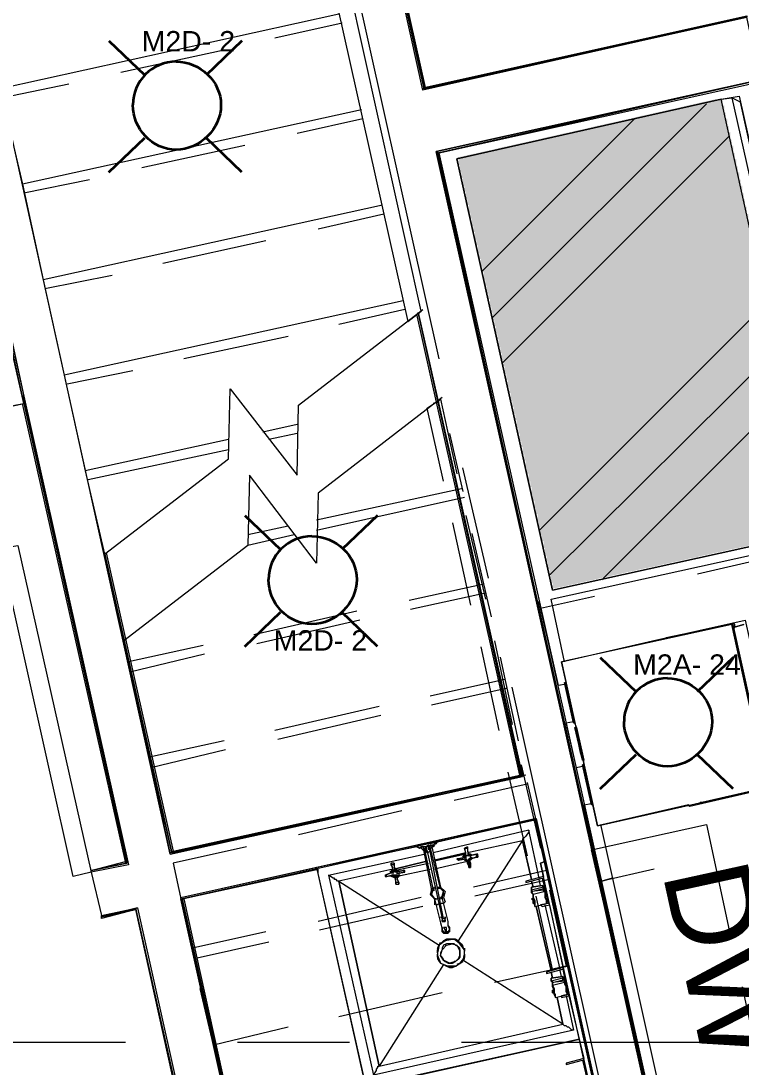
# Model space of a CAD drawing. Header units: millimetres. Extents: x 0.7 to 36.3, y 0.7 to 47.9.
# Drawn here: x 25.939 to 26.743, y 12.412 to 13.58 of the extents above; entities that cross this region are included whole.
import ezdxf

# ---------------------------------------------------------------- set-up
doc = ezdxf.new("R2010")
doc.units = ezdxf.units.MM
doc.header["$LTSCALE"] = 0.007
doc.layers.add('PDF_Geometry', color=7, linetype='Continuous', true_color=0x777777)
doc.layers.add('PDF_Solid Fills', color=7, linetype='Continuous', true_color=0xffffff)
doc.layers.add('PDF_Text', color=7, linetype='Continuous')
doc.styles.add('PDF Arial', font='arial.ttf')

msp = doc.modelspace()

# ---------------------------------------------------------------- hatches: boundary and pattern name
at = {"layer": 'PDF_Solid Fills', "transparency": 33554559}
msp.add_hatch(color=256, dxfattribs=at).paths.add_polyline_path([(26.8206, 13.0095), (26.8272, 13.0095), (26.8272, 13.0178), (26.8256, 13.0178), (26.8256, 13.0261), (26.8239, 13.0261), (26.8239, 13.0328), (26.8222, 13.0328), (26.8222, 13.0411), (26.8206, 13.0411), (26.8206, 13.0478), (26.8189, 13.0478), (26.8189, 13.0561), (26.8172, 13.0561), (26.8172, 13.0628), (26.8156, 13.0628), (26.8156, 13.0711), (26.8139, 13.0711), (26.8139, 13.0778), (26.8122, 13.0778), (26.8122, 13.0861), (26.8106, 13.0861), (26.8106, 13.0928), (26.8089, 13.0928), (26.8089, 13.1011), (26.8072, 13.1011), (26.8072, 13.1078), (26.8056, 13.1078), (26.8056, 13.1161), (26.8039, 13.1161), (26.8039, 13.1228), (26.8022, 13.1228), (26.8022, 13.1311), (26.8006, 13.1311), (26.8006, 13.1395), (26.7989, 13.1395), (26.7989, 13.1461), (26.7972, 13.1461), (26.7972, 13.1545), (26.7956, 13.1545), (26.7956, 13.1611), (26.7939, 13.1611), (26.7939, 13.1695), (26.7922, 13.1695), (26.7922, 13.1761), (26.7906, 13.1761), (26.7906, 13.1845), (26.7889, 13.1845), (26.7889, 13.1911), (26.7872, 13.1911), (26.7872, 13.1995), (26.7856, 13.1995), (26.7856, 13.2061), (26.7839, 13.2061), (26.7839, 13.2145), (26.7822, 13.2145), (26.7822, 13.2211), (26.7806, 13.2211), (26.7806, 13.2295), (26.7789, 13.2295), (26.7789, 13.2361), (26.7772, 13.2361), (26.7772, 13.2445), (26.7756, 13.2445), (26.7756, 13.2511), (26.7739, 13.2511), (26.7739, 13.2595), (26.7722, 13.2595), (26.7722, 13.2678), (26.7706, 13.2678), (26.7706, 13.2745), (26.7689, 13.2745), (26.7689, 13.2828), (26.7672, 13.2828), (26.7672, 13.2895), (26.7656, 13.2895), (26.7656, 13.2978), (26.7639, 13.2978), (26.7639, 13.3045), (26.7622, 13.3045), (26.7622, 13.3128), (26.7606, 13.3128), (26.7606, 13.3195), (26.7589, 13.3195), (26.7589, 13.3278), (26.7572, 13.3278), (26.7572, 13.3345), (26.7556, 13.3345), (26.7556, 13.3428), (26.7539, 13.3428), (26.7539, 13.3495), (26.7522, 13.3495), (26.7522, 13.3578), (26.7506, 13.3578), (26.7506, 13.3645), (26.7489, 13.3645), (26.7489, 13.3728), (26.7472, 13.3728), (26.7472, 13.3811), (26.7456, 13.3811), (26.7456, 13.3878), (26.7439, 13.3878), (26.7439, 13.3961), (26.7422, 13.3961), (26.7422, 13.4028), (26.7406, 13.4028), (26.7406, 13.4111), (26.7389, 13.4111), (26.7389, 13.4178), (26.7372, 13.4178), (26.7372, 13.4261), (26.7356, 13.4261), (26.7356, 13.4328), (26.7339, 13.4328), (26.7339, 13.4411), (26.7322, 13.4411), (26.7322, 13.4478), (26.7306, 13.4478), (26.7306, 13.4561), (26.7289, 13.4561), (26.7289, 13.4628), (26.7272, 13.4628), (26.7272, 13.4711), (26.7256, 13.4711), (26.7256, 13.4778), (26.7239, 13.4778), (26.7239, 13.4861), (26.7222, 13.4861), (26.7222, 13.4928), (26.7139, 13.4928), (26.7072, 13.4911), (26.6989, 13.4895), (26.6922, 13.4878), (26.6839, 13.4861), (26.6706, 13.4828), (26.6622, 13.4811), (26.6556, 13.4795), (26.6472, 13.4778), (26.6406, 13.4761), (26.6322, 13.4745), (26.6189, 13.4711), (26.6106, 13.4695), (26.6039, 13.4678), (26.5956, 13.4661), (26.5889, 13.4645), (26.5806, 13.4628), (26.5673, 13.4595), (26.5589, 13.4578), (26.5523, 13.4561), (26.5439, 13.4545), (26.5373, 13.4528), (26.5289, 13.4511), (26.5156, 13.4478), (26.5073, 13.4461), (26.5006, 13.4445), (26.4923, 13.4428), (26.4856, 13.4411), (26.4773, 13.4395), (26.4639, 13.4361), (26.4556, 13.4345), (26.4489, 13.4328), (26.4406, 13.4311), (26.4339, 13.4295), (26.4256, 13.4278), (26.4273, 13.4261), (26.4273, 13.4195), (26.4289, 13.4195), (26.4289, 13.4111), (26.4306, 13.4111), (26.4306, 13.4045), (26.4323, 13.4045), (26.4323, 13.3961), (26.4339, 13.3961), (26.4339, 13.3895), (26.4356, 13.3895), (26.4356, 13.3811), (26.4373, 13.3811), (26.4373, 13.3745), (26.4389, 13.3745), (26.4389, 13.3661), (26.4406, 13.3661), (26.4406, 13.3595), (26.4423, 13.3595), (26.4423, 13.3511), (26.4439, 13.3511), (26.4439, 13.3445), (26.4456, 13.3445), (26.4456, 13.3361), (26.4473, 13.3361), (26.4473, 13.3295), (26.4489, 13.3295), (26.4489, 13.3211), (26.4506, 13.3211), (26.4506, 13.3145), (26.4523, 13.3145), (26.4523, 13.3061), (26.4539, 13.3061), (26.4539, 13.2995), (26.4556, 13.2995), (26.4556, 13.2911), (26.4573, 13.2911), (26.4573, 13.2845), (26.4589, 13.2845), (26.4589, 13.2761), (26.4606, 13.2761), (26.4606, 13.2695), (26.4623, 13.2695), (26.4623, 13.2611), (26.4639, 13.2611), (26.4639, 13.2545), (26.4656, 13.2545), (26.4656, 13.2461), (26.4673, 13.2461), (26.4673, 13.2395), (26.4689, 13.2395), (26.4689, 13.2311), (26.4706, 13.2311), (26.4706, 13.2245), (26.4723, 13.2245), (26.4723, 13.2161), (26.4739, 13.2161), (26.4739, 13.2095), (26.4756, 13.2095), (26.4756, 13.2011), (26.4773, 13.2011), (26.4773, 13.1945), (26.4789, 13.1945), (26.4789, 13.1861), (26.4806, 13.1861), (26.4806, 13.1795), (26.4823, 13.1795), (26.4823, 13.1711), (26.4839, 13.1711), (26.4839, 13.1645), (26.4856, 13.1645), (26.4856, 13.1561), (26.4873, 13.1561), (26.4873, 13.1495), (26.4889, 13.1495), (26.4889, 13.1411), (26.4906, 13.1411), (26.4906, 13.1345), (26.4923, 13.1345), (26.4923, 13.1261), (26.4939, 13.1261), (26.4939, 13.1195), (26.4956, 13.1195), (26.4956, 13.1111), (26.4973, 13.1111), (26.4973, 13.1045), (26.4989, 13.1045), (26.4989, 13.0961), (26.5006, 13.0961), (26.5006, 13.0895), (26.5023, 13.0895), (26.5023, 13.0811), (26.5039, 13.0811), (26.5039, 13.0745), (26.5056, 13.0745), (26.5056, 13.0661), (26.5073, 13.0661), (26.5073, 13.0595), (26.5089, 13.0595), (26.5089, 13.0511), (26.5106, 13.0511), (26.5106, 13.0445), (26.5123, 13.0445), (26.5123, 13.0361), (26.5139, 13.0361), (26.5139, 13.0295), (26.5156, 13.0295), (26.5156, 13.0211), (26.5173, 13.0211), (26.5173, 13.0145), (26.5189, 13.0145), (26.5189, 13.0061), (26.5206, 13.0061), (26.5206, 12.9995), (26.5223, 12.9995), (26.5223, 12.9911), (26.5239, 12.9911), (26.5239, 12.9828), (26.5256, 12.9828), (26.5256, 12.9761), (26.5273, 12.9761), (26.5273, 12.9678), (26.5289, 12.9678), (26.5289, 12.9611), (26.5306, 12.9611), (26.5306, 12.9528), (26.5323, 12.9528), (26.5323, 12.9461), (26.5489, 12.9495), (26.5556, 12.9511), (26.5639, 12.9528), (26.5706, 12.9545), (26.5789, 12.9561), (26.5856, 12.9578), (26.5939, 12.9595), (26.6006, 12.9611), (26.6089, 12.9628), (26.6156, 12.9645), (26.6239, 12.9661), (26.6306, 12.9678), (26.6472, 12.9711), (26.6539, 12.9728), (26.6622, 12.9745), (26.6689, 12.9761), (26.6772, 12.9778), (26.6839, 12.9795), (26.6922, 12.9811), (26.6989, 12.9828), (26.7072, 12.9845), (26.7139, 12.9861), (26.7222, 12.9878), (26.7289, 12.9895), (26.7456, 12.9928), (26.7522, 12.9945), (26.7606, 12.9961), (26.7672, 12.9978), (26.7756, 12.9995), (26.7822, 13.0011), (26.7906, 13.0028), (26.7972, 13.0045), (26.8056, 13.0061), (26.8122, 13.0078)])

# ---------------------------------------------------------------- linework, layer by layer
at = {"layer": 'PDF_Geometry', "lineweight": 18}
for points in [[(25.174, 13.4061), (25.1823, 13.3745), (25.469, 13.4378), (25.8606, 13.5244), (26.0589, 12.6378), (26.0173, 12.6295), (26.0289, 12.5812), (26.0689, 12.5895), (26.1789, 12.0962), (26.2273, 12.1062), (26.1173, 12.6012), (26.5139, 12.6895), (26.7322, 11.7045), (26.7856, 11.7162), (26.5606, 12.7245), (26.4023, 13.4345), (26.7639, 13.5145), (26.7489, 13.5844), (26.3873, 13.5028), (26.2039, 14.3344)], [(26.3823, 13.2545), (26.4989, 12.7361), (26.1056, 12.6495), (25.8989, 13.5844), (25.8506, 13.5728), (25.4823, 13.4911), (25.3373, 14.1411), (25.704, 14.2228), (25.684, 14.3128), (25.264, 14.2194), (25.284, 14.1294), (25.289, 14.1311), (25.434, 13.4811), (25.1706, 13.4228), (25.1723, 13.4178)]]:
    msp.add_lwpolyline(points, dxfattribs=at)
at = {"layer": 'PDF_Geometry', "lineweight": 9}
for points in [[(26.3889, 13.5045), (26.7489, 13.5844), (26.3873, 13.5045), (26.3873, 13.5028), (26.2039, 14.3344), (26.3889, 13.5045), (26.2039, 14.3328)], [(26.3906, 13.5061), (26.2056, 14.3328)], [(26.1989, 14.0144), (26.2139, 14.0178), (26.1989, 14.0144), (26.1723, 14.1361), (26.1989, 14.0144), (26.3706, 13.2445), (26.3856, 13.2561), (26.3056, 13.6178)], [(26.4056, 13.2028), (26.2973, 13.6894)], [(25.8923, 13.6111), (25.9156, 13.5045), (25.9406, 13.3978), (25.9639, 13.2911), (25.9873, 13.1845), (26.0106, 13.0778), (26.0323, 12.9845), (26.1706, 13.0911), (26.1723, 13.1695), (26.2473, 13.0728), (26.2489, 13.1511), (26.3873, 13.2578)], [(26.2939, 13.5878), (25.9156, 13.5045)], [(26.3889, 13.5061), (26.7489, 13.5861), (26.7489, 13.5844), (26.3873, 13.5028)], [(26.2973, 13.5778), (26.2223, 13.5611)], [(26.1656, 13.5478), (26.0506, 13.5228)], [(25.9923, 13.5095), (25.9189, 13.4945)], [(26.5139, 12.9378), (26.4023, 13.4345), (26.4039, 13.4328), (26.7639, 13.5145), (26.4023, 13.4345)], [(26.5473, 12.8395), (26.5389, 12.8378), (26.4056, 13.4328), (26.7656, 13.5128), (26.7639, 13.5128), (26.7639, 13.5145), (26.4039, 13.4345)], [(26.8422, 13.0378), (26.8472, 13.0145), (26.8272, 13.0095), (26.5323, 12.9445), (26.4256, 13.4261), (26.7206, 13.4928), (26.7406, 13.4961), (26.8422, 13.0428)], [(26.8406, 13.0128), (26.8272, 13.0095), (26.7206, 13.4928), (26.7322, 13.4945), (26.8406, 13.0128), (26.8456, 13.0211), (26.7422, 13.4895), (26.7322, 13.4945)], [(26.3189, 13.4811), (25.9406, 13.3978)], [(26.3206, 13.4711), (26.2473, 13.4545)], [(26.1889, 13.4411), (26.0739, 13.4161)], [(26.4039, 13.4345), (26.5156, 12.9311), (26.4039, 13.4345)], [(26.0156, 13.4028), (25.9423, 13.3878)], [(26.3423, 13.3745), (25.9639, 13.2911)], [(25.8773, 13.2528), (25.8789, 13.2545), (25.8773, 13.2528), (25.8756, 13.2511), (25.8773, 13.2245), (25.8823, 13.1978), (25.8889, 13.1711), (25.9006, 13.1461), (25.9006, 13.1445), (25.9023, 13.1445), (25.9189, 13.1478), (25.9323, 13.1511), (25.9423, 13.1528), (25.9406, 13.1611), (25.9423, 13.1611), (25.9406, 13.1611), (25.9423, 13.1611), (25.9406, 13.1611), (25.9206, 13.2528), (25.8956, 13.3611)], [(25.8973, 13.3611), (25.9223, 13.2528), (25.9423, 13.1611), (26.0589, 12.6378), (26.0173, 12.6295), (26.0173, 12.6312), (26.0556, 12.6412), (26.0556, 12.6395), (26.0573, 12.6395), (26.0173, 12.6312)], [(26.3439, 13.3645), (26.2706, 13.3478)], [(26.2123, 13.3345), (26.0973, 13.3095)], [(26.0406, 13.2961), (25.9656, 13.2811)], [(26.3656, 13.2678), (25.9873, 13.1845)], [(25.9006, 13.1445), (25.9023, 13.1445), (25.9423, 13.1528), (25.9173, 13.2628), (25.9206, 13.2528)], [(26.0323, 12.9845), (26.1056, 12.6495), (26.4989, 12.7361), (26.3823, 13.2545), (26.4973, 12.7378), (26.4956, 12.7378), (26.3806, 13.2528)], [(26.0339, 12.9861), (26.1089, 12.6528), (26.1073, 12.6512), (26.0323, 12.9861), (26.1073, 12.6512), (26.1089, 12.6528), (26.4956, 12.7378), (26.4973, 12.7378), (26.3823, 13.2545)], [(26.3673, 13.2578), (26.2939, 13.2411)], [(26.2373, 13.2278), (26.1206, 13.2028)], [(26.0639, 13.1895), (25.9906, 13.1745)], [(25.9406, 13.1611), (26.0573, 12.6395), (26.0556, 12.6395), (26.0556, 12.6412), (25.9406, 13.1528)], [(26.4089, 13.1595), (26.2706, 13.0528), (26.2689, 12.9745), (26.1939, 13.0728), (26.1923, 12.9945), (26.0539, 12.8878), (26.0673, 12.8245)], [(25.9423, 13.1528), (26.0573, 12.6395)], [(26.4106, 13.0661), (26.3923, 13.1478), (26.4073, 13.1578), (26.4256, 13.0745)], [(26.4056, 13.1545), (26.3989, 13.1528)], [(26.2473, 13.1295), (26.2089, 13.1211)], [(26.1706, 13.1128), (26.0106, 13.0778)], [(26.2473, 13.1195), (26.2156, 13.1128)], [(26.4173, 13.1195), (26.4323, 13.0545)], [(26.1706, 13.1011), (26.0139, 13.0678)], [(26.4606, 12.9578), (26.4323, 13.0811)], [(26.4306, 13.0578), (26.2689, 13.0228)], [(26.4339, 13.0478), (26.2689, 13.0111)], [(26.4206, 13.0195), (26.4406, 12.9278)], [(26.4356, 13.0278), (26.4573, 12.9345)], [(26.2373, 13.0161), (26.1923, 13.0061)], [(26.4423, 13.0078), (26.4639, 12.9145)], [(26.2439, 13.0061), (26.1923, 12.9945)], [(26.5456, 12.8645), (26.5306, 12.9345), (26.7589, 12.9845), (26.7806, 12.8895), (26.7822, 12.8795), (26.7839, 12.8745), (26.7822, 12.8795), (26.7806, 12.8895), (26.7606, 12.9778), (26.7522, 12.9761)], [(26.6939, 12.9628), (26.7522, 12.9761), (26.7722, 12.8895), (26.7756, 12.8728)], [(26.4556, 12.9511), (26.3723, 12.9328)], [(26.4573, 12.9411), (26.3739, 12.9228)], [(26.5189, 12.9245), (26.5789, 12.9378)], [(26.7789, 11.7395), (26.5156, 12.9311), (26.7806, 11.7412)], [(26.5156, 12.9311), (26.7789, 11.7429), (26.7789, 11.7412)], [(26.5156, 12.9311), (26.5173, 12.9311), (26.5156, 12.9311)], [(26.5389, 12.8378), (26.5173, 12.9311), (26.7822, 11.7429), (26.5673, 12.7045)], [(26.3139, 12.9211), (26.1989, 12.8945)], [(26.3173, 12.9111), (26.2023, 12.8845)], [(26.5589, 12.7911), (26.5573, 12.7961), (26.5473, 12.8411), (26.5423, 12.8645), (26.6439, 12.8878), (26.7472, 12.9111), (26.7522, 12.8895)], [(26.7339, 12.9028), (26.7356, 12.9028), (26.7356, 12.9045), (26.7356, 12.9061), (26.7339, 12.9078), (26.7322, 12.9061), (26.7306, 12.9061), (26.6589, 12.8911), (26.6556, 12.8895)], [(26.7339, 12.9061), (26.7322, 12.9061)], [(26.7522, 12.8195), (26.7339, 12.9061), (26.7339, 12.9078)], [(26.7456, 12.9061), (26.7339, 12.9028), (26.7456, 12.9061)], [(26.7339, 12.9028), (26.7339, 12.9028)], [(26.1423, 12.8828), (26.0589, 12.8645)], [(26.4523, 12.8811), (26.4723, 12.7878)], [(26.4673, 12.8878), (26.4873, 12.7945)], [(26.5556, 12.7961), (26.5456, 12.8411), (26.5473, 12.8411), (26.5423, 12.8645), (26.6439, 12.8878)], [(26.6439, 12.8878), (26.6439, 12.8878)], [(26.1439, 12.8728), (26.0606, 12.8528)], [(26.4739, 12.8695), (26.4939, 12.7761)], [(26.4789, 12.8445), (26.3956, 12.8261)], [(26.4806, 12.8345), (26.3973, 12.8161)], [(26.5956, 12.3495), (26.4873, 12.8361)], [(26.5456, 12.8411), (26.5556, 12.7961), (26.5573, 12.7961), (26.5673, 12.7495)], [(26.3389, 12.8145), (26.2223, 12.7878)], [(26.3406, 12.8045), (26.2256, 12.7778)], [(26.5673, 12.7478), (26.5589, 12.7461), (26.5473, 12.7961), (26.5556, 12.7978)], [(26.5589, 12.7461), (26.5473, 12.7961)], [(26.5656, 12.7545), (26.5573, 12.7911)], [(26.5656, 12.7611), (26.5639, 12.7611), (26.5589, 12.7845), (26.5606, 12.7845)], [(26.0773, 12.7778), (26.0989, 12.6845)], [(26.1656, 12.7761), (26.0823, 12.7578)], [(26.1673, 12.7661), (26.0839, 12.7461)], [(26.4973, 12.7495), (26.5189, 12.6562)], [(26.6839, 12.7045), (26.5823, 12.6812), (26.5773, 12.7045), (26.5673, 12.7495), (26.5656, 12.7495), (26.5756, 12.7045), (26.5656, 12.7495)], [(26.5673, 12.7511), (26.5673, 12.7545)], [(26.1073, 12.6512), (26.4973, 12.7378), (26.1073, 12.6512)], [(26.5023, 12.7378), (26.4189, 12.7195)], [(26.4823, 12.7411), (26.5039, 12.6478)], [(26.7822, 12.7478), (26.7872, 12.7261), (26.6856, 12.7028), (26.6839, 12.7045), (26.5823, 12.6812), (26.5773, 12.7045), (26.5756, 12.7045)], [(26.5039, 12.7278), (26.4223, 12.7095)], [(26.5039, 12.7295), (26.5256, 12.6362)], [(26.6956, 12.7061), (26.6972, 12.7078), (26.6989, 12.7078), (26.7722, 12.7245), (26.7739, 12.7245), (26.7756, 12.7245), (26.7756, 12.7261), (26.7756, 12.7278), (26.7739, 12.7278), (26.7722, 12.7278), (26.7739, 12.7278)], [(26.3623, 12.7078), (26.2473, 12.6812)], [(26.6456, 12.6328), (26.5873, 12.6195), (26.5673, 12.7045), (26.5756, 12.7061)], [(26.3639, 12.6978), (26.2489, 12.6712)], [(26.1173, 12.6012), (26.5123, 12.6895), (26.5123, 12.6878)], [(26.2273, 12.1062), (26.1173, 12.5995), (26.5123, 12.6878), (26.3956, 12.6612), (26.3989, 12.6628), (26.4039, 12.6628), (26.3989, 12.6628), (26.3923, 12.6612), (26.3839, 12.6595), (26.3806, 12.6578), (26.3839, 12.6595), (26.3923, 12.6612), (26.3856, 12.6595), (26.3806, 12.6578), (26.3839, 12.6562)], [(26.3356, 11.6262), (26.3089, 11.7412), (26.3339, 11.6262), (26.7306, 11.7145), (26.5956, 12.3228), (26.5139, 12.6878)], [(26.5956, 12.3228), (26.5939, 12.3228), (26.5123, 12.6895)], [(26.6039, 12.5312), (26.5756, 12.6545), (26.7039, 12.6828), (26.7306, 12.5595)], [(26.5856, 12.6828), (26.7939, 11.7462)], [(26.1889, 12.6695), (26.1056, 12.6512)], [(26.5173, 12.6228), (26.5056, 12.6762), (26.3989, 12.6512)], [(26.5056, 12.6762), (26.5056, 12.6745), (26.5023, 12.6695), (26.5006, 12.6678), (26.4989, 12.6662), (26.4989, 12.6645), (26.4373, 12.6512), (26.4406, 12.6495), (26.4423, 12.6478)], [(26.1906, 12.6578), (26.1089, 12.6395), (26.1289, 12.5462)], [(26.3806, 12.6578), (26.2689, 12.6345), (26.3239, 12.3895), (26.5623, 12.4428), (26.3289, 12.3912)], [(26.3539, 12.6328), (26.2939, 12.6195), (26.4056, 12.5478), (26.4073, 12.5495), (26.4106, 12.5528), (26.4139, 12.5545), (26.4173, 12.5545), (26.4206, 12.5545), (26.4239, 12.5545), (26.4273, 12.5528), (26.4989, 12.6645)], [(26.3873, 12.6545), (26.3856, 12.6562), (26.3839, 12.6562), (26.3806, 12.6578), (26.3789, 12.6578)], [(26.3889, 12.6578), (26.3906, 12.6578), (26.3923, 12.6578), (26.3939, 12.6595), (26.3956, 12.6595), (26.3973, 12.6595), (26.4006, 12.6595), (26.3973, 12.6595), (26.3923, 12.6578), (26.3873, 12.6578), (26.3839, 12.6562), (26.3873, 12.6578), (26.3889, 12.6578), (26.3856, 12.6578), (26.3839, 12.6562), (26.3856, 12.6578), (26.3923, 12.6578), (26.3989, 12.6595), (26.4006, 12.6612), (26.3989, 12.6595), (26.3973, 12.6595), (26.4073, 12.6128), (26.4123, 12.6078), (26.4106, 12.6012), (26.4123, 12.5962), (26.4106, 12.5945), (26.4089, 12.5945), (26.4073, 12.5945)], [(26.3873, 12.6578), (26.3973, 12.6095), (26.3956, 12.6045), (26.4006, 12.5995), (26.4006, 12.5928)], [(26.3906, 12.6562), (26.3889, 12.6545), (26.3873, 12.6545), (26.3906, 12.6545), (26.3923, 12.6562)], [(26.3889, 12.6578), (26.3889, 12.6578)], [(26.3889, 12.6562), (26.3989, 12.6095), (26.4006, 12.6095)], [(26.3923, 12.6512), (26.3923, 12.6528), (26.3906, 12.6578), (26.3923, 12.6528), (26.4089, 12.5778), (26.4106, 12.5778), (26.3956, 12.6528), (26.3923, 12.6512), (26.3956, 12.6528), (26.3939, 12.6595), (26.3939, 12.6545)], [(26.3906, 12.6578), (26.3939, 12.6595), (26.3906, 12.6578)], [(26.3939, 12.6595), (26.3939, 12.6578), (26.3923, 12.6578), (26.3906, 12.6578)], [(26.4006, 12.6595), (26.3989, 12.6578), (26.3973, 12.6578), (26.3973, 12.6562), (26.3939, 12.6562)], [(26.3956, 12.6595), (26.3956, 12.6595)], [(26.4073, 12.6012), (26.4089, 12.6012), (26.4106, 12.6012), (26.4089, 12.6012), (26.4073, 12.6012), (26.4089, 12.6028), (26.4106, 12.6078), (26.4073, 12.6112), (26.3956, 12.6578)], [(26.4039, 12.6645), (26.4023, 12.6612), (26.4006, 12.6612), (26.4023, 12.6612), (26.4023, 12.6628)], [(26.4373, 12.6578), (26.4339, 12.6562), (26.4356, 12.6478), (26.4356, 12.6462), (26.4273, 12.6445), (26.4256, 12.6445), (26.4273, 12.6445), (26.4356, 12.6462), (26.4356, 12.6478), (26.4356, 12.6512), (26.4339, 12.6562), (26.4373, 12.6562)], [(26.5473, 12.4912), (26.5556, 12.4528), (26.5539, 12.4528), (26.5506, 12.4562), (26.5489, 12.4562), (26.5473, 12.4578), (26.5456, 12.4578), (26.5439, 12.4595), (26.5373, 12.4895), (26.5439, 12.4595), (26.4323, 12.5312), (26.4339, 12.5328), (26.4339, 12.5362), (26.4339, 12.5395), (26.4339, 12.5428), (26.4323, 12.5462), (26.4323, 12.5478), (26.4289, 12.5495), (26.4273, 12.5528), (26.4989, 12.6645), (26.4373, 12.6512)], [(26.2823, 12.6262), (26.3889, 12.6495)], [(26.4356, 12.6495), (26.3989, 12.6412)], [(26.4323, 12.6462), (26.4356, 12.6512), (26.4006, 12.6428), (26.4356, 12.6512)], [(26.4256, 12.6445), (26.4273, 12.6428), (26.4356, 12.6445), (26.4273, 12.6428), (26.4273, 12.6445)], [(26.4339, 12.6445), (26.4356, 12.6428), (26.4373, 12.6428), (26.4373, 12.6412), (26.4339, 12.6428)], [(26.4389, 12.6478), (26.4373, 12.6478)], [(26.4389, 12.6428), (26.4406, 12.6428), (26.4406, 12.6445), (26.4423, 12.6462)], [(26.4423, 12.6445), (26.4389, 12.6412)], [(26.4473, 12.6462), (26.4473, 12.6495)], [(26.4489, 12.6478), (26.4489, 12.6495)], [(26.0173, 12.6312), (26.0573, 12.6395), (26.0173, 12.6312)], [(26.3223, 12.3962), (26.2706, 12.6278), (26.2706, 12.6328), (26.1189, 12.5995), (26.1206, 12.5995), (26.2289, 12.1078)], [(26.3506, 12.6295), (26.3539, 12.6328), (26.2939, 12.6195), (26.3389, 12.4128), (26.2939, 12.6195), (26.4056, 12.5478), (26.4039, 12.5445), (26.4039, 12.5412), (26.4039, 12.5395), (26.4039, 12.5362), (26.4039, 12.5328), (26.4056, 12.5295), (26.4073, 12.5278), (26.4106, 12.5262), (26.3389, 12.4128)], [(26.3556, 12.6395), (26.3523, 12.6395)], [(26.3573, 12.6295), (26.3573, 12.6312), (26.3556, 12.6312), (26.3556, 12.6295), (26.3539, 12.6295), (26.3539, 12.6345), (26.3523, 12.6378), (26.3523, 12.6395), (26.3523, 12.6378), (26.3556, 12.6295)], [(26.3523, 12.6278), (26.3523, 12.6295), (26.3539, 12.6312), (26.3556, 12.6312), (26.3939, 12.6395)], [(26.3556, 12.6378), (26.3523, 12.6378)], [(26.3573, 12.6228), (26.3523, 12.6245), (26.3523, 12.6262), (26.3539, 12.6245), (26.3556, 12.6245), (26.3573, 12.6245), (26.3956, 12.6328)], [(26.3556, 12.6328), (26.3906, 12.6412), (26.3556, 12.6328), (26.3606, 12.6312), (26.3606, 12.6295)], [(26.4356, 12.6428), (26.4373, 12.6428), (26.4373, 12.6412), (26.4006, 12.6328)], [(26.4373, 12.6428), (26.4373, 12.6428)], [(26.4406, 12.6362), (26.4389, 12.6362)], [(26.4389, 12.6345), (26.4406, 12.6345)], [(26.5773, 12.3745), (26.5189, 12.6395), (26.5223, 12.6245), (26.5023, 12.6195), (26.5023, 12.6178), (26.5206, 12.6228), (26.5273, 12.5945), (26.5189, 12.5928), (26.5206, 12.5912), (26.5289, 12.5928), (26.5439, 12.5228), (26.5256, 12.5178), (26.5256, 12.5162), (26.5439, 12.5212), (26.5489, 12.4928), (26.5423, 12.4912), (26.5423, 12.4895), (26.5506, 12.4912), (26.5673, 12.4212), (26.5473, 12.4162), (26.5473, 12.4145), (26.5656, 12.4195), (26.5723, 12.3912)], [(26.0173, 12.6312), (26.0173, 12.6312)], [(26.2939, 12.6195), (26.2923, 12.6195), (26.2906, 12.6212), (26.2889, 12.6212), (26.2889, 12.6228), (26.2873, 12.6228), (26.2823, 12.6262), (26.3323, 12.4028)], [(26.3473, 12.6245), (26.3539, 12.6262), (26.3473, 12.6245), (26.3456, 12.6245), (26.3473, 12.6245), (26.3456, 12.6262), (26.3539, 12.6295), (26.3456, 12.6262), (26.3456, 12.6245)], [(26.3523, 12.6295), (26.3539, 12.6312)], [(26.3606, 12.6278), (26.3606, 12.6262), (26.3589, 12.6245), (26.3573, 12.6245), (26.3556, 12.6245), (26.3539, 12.6245), (26.3523, 12.6262), (26.3539, 12.6245), (26.3556, 12.6245), (26.3573, 12.6245), (26.3589, 12.6245), (26.3606, 12.6262)], [(26.3539, 12.6295), (26.3539, 12.6295)], [(26.3539, 12.6295), (26.3539, 12.6295)], [(26.3556, 12.6245), (26.3539, 12.6245)], [(26.3556, 12.6262), (26.3556, 12.6262)], [(26.3573, 12.6262), (26.3556, 12.6262), (26.3589, 12.6262)], [(26.3573, 12.6295), (26.3573, 12.6295)], [(26.3589, 12.6278), (26.3673, 12.6295), (26.3589, 12.6278)], [(26.3589, 12.6262), (26.3589, 12.6262)], [(26.3623, 12.6262), (26.3589, 12.6228)], [(26.3656, 12.6312), (26.3673, 12.6295), (26.3673, 12.6312)], [(26.5256, 12.6312), (26.4439, 12.6128)], [(26.5289, 12.6212), (26.4456, 12.6028)], [(26.5189, 12.6145), (26.5173, 12.6212)], [(26.5989, 12.6228), (26.5873, 12.6195), (26.5989, 12.6228)], [(26.3606, 12.6178), (26.3573, 12.6178)], [(26.3573, 12.6162), (26.3606, 12.6162)], [(26.3973, 12.6095), (26.3973, 12.6112), (26.3989, 12.6112), (26.4006, 12.6112), (26.3973, 12.6078), (26.3973, 12.6045), (26.4006, 12.5995), (26.4039, 12.5995)], [(26.4023, 12.5995), (26.4006, 12.5995), (26.3973, 12.6045), (26.3989, 12.6095), (26.4006, 12.6112)], [(26.3989, 12.6112), (26.4006, 12.6128)], [(26.4039, 12.6128), (26.4056, 12.6128), (26.4073, 12.6128)], [(26.4089, 12.5995), (26.4073, 12.5995), (26.4106, 12.6045), (26.4106, 12.6078), (26.4073, 12.6112), (26.4039, 12.6112)], [(26.5223, 12.6128), (26.5089, 12.6095)], [(26.5223, 12.6095), (26.5089, 12.6078), (26.5223, 12.6112), (26.5239, 12.6112)], [(26.5289, 12.6095), (26.5473, 12.5245), (26.5323, 12.5212), (26.5139, 12.6028)], [(26.5223, 12.6128), (26.5223, 12.6128)], [(26.5223, 12.6128), (26.5223, 12.6112), (26.5223, 12.6128)], [(26.3856, 12.6012), (26.2706, 12.5745)], [(26.4006, 12.5995), (26.4073, 12.5728), (26.4089, 12.5662), (26.4089, 12.5645), (26.4106, 12.5628), (26.4123, 12.5612), (26.4139, 12.5612), (26.4139, 12.5628), (26.4156, 12.5628), (26.4173, 12.5645), (26.4173, 12.5662), (26.4156, 12.5695), (26.4156, 12.5745), (26.4089, 12.6012)], [(26.4006, 12.5995), (26.4006, 12.5995)], [(26.4023, 12.5978), (26.4023, 12.5978)], [(26.5106, 12.5995), (26.5089, 12.5995)], [(26.5239, 12.6078), (26.5106, 12.6045)], [(26.5256, 12.5995), (26.5256, 12.5995)], [(26.5256, 12.5995), (26.5256, 12.5978), (26.5256, 12.5995)], [(26.5256, 12.5978), (26.5256, 12.5978)], [(26.0673, 12.5878), (26.0289, 12.5795)], [(26.0689, 12.5895), (26.1789, 12.0962), (26.1773, 12.0962), (26.0673, 12.5895)], [(26.0689, 12.5895), (26.0689, 12.5895)], [(26.3873, 12.5912), (26.2723, 12.5645)], [(26.4056, 12.5945), (26.4039, 12.5928), (26.4023, 12.5928)], [(26.4106, 12.5945), (26.4123, 12.5962)], [(26.5356, 12.5895), (26.5506, 12.5245), (26.4673, 12.5062)], [(26.5106, 12.5945), (26.5123, 12.5945)], [(26.5123, 12.5912), (26.5256, 12.5945)], [(26.5406, 12.5212), (26.5239, 12.5928)], [(26.4123, 12.5762), (26.4123, 12.5745), (26.4106, 12.5745), (26.4089, 12.5745), (26.4089, 12.5762), (26.4089, 12.5745), (26.4123, 12.5745)], [(26.4089, 12.5745), (26.4089, 12.5745)], [(26.4089, 12.5745), (26.4089, 12.5745)], [(26.4123, 12.5762), (26.4123, 12.5762)], [(26.2123, 12.5628), (26.1306, 12.5445)], [(26.4123, 12.5645), (26.4123, 12.5628), (26.4123, 12.5612), (26.4156, 12.5628), (26.4139, 12.5628), (26.4139, 12.5645), (26.4139, 12.5678), (26.4123, 12.5678), (26.4106, 12.5678), (26.4123, 12.5645), (26.4123, 12.5628), (26.4123, 12.5612), (26.4123, 12.5628), (26.4139, 12.5628), (26.4156, 12.5628), (26.4139, 12.5628), (26.4139, 12.5645)], [(26.2156, 12.5512), (26.1323, 12.5328)], [(26.4039, 12.5445), (26.4073, 12.5512)], [(26.4089, 12.5512), (26.4106, 12.5528)], [(26.4123, 12.5528), (26.4156, 12.5545), (26.4223, 12.5545)], [(26.4239, 12.5545), (26.4306, 12.5495), (26.4323, 12.5462)], [(26.4039, 12.5395), (26.4039, 12.5428)], [(26.4123, 12.5478), (26.4139, 12.5478)], [(26.4189, 12.5495), (26.4206, 12.5495)], [(26.4239, 12.5478), (26.4256, 12.5478)], [(26.4289, 12.5428), (26.4289, 12.5412), (26.4289, 12.5395)], [(26.4339, 12.5445), (26.4339, 12.5428), (26.4339, 12.5412)], [(26.4039, 12.5345), (26.4039, 12.5362), (26.4039, 12.5378)], [(26.4073, 12.5295), (26.4056, 12.5312)], [(26.4256, 12.5245), (26.4223, 12.5245), (26.4139, 12.5245), (26.4073, 12.5278)], [(26.4106, 12.5312), (26.4106, 12.5328)], [(26.4189, 12.5278), (26.4173, 12.5278)], [(26.4239, 12.5295), (26.4223, 12.5295)], [(26.4339, 12.5378), (26.4339, 12.5345), (26.4289, 12.5278), (26.4256, 12.5262)], [(26.4289, 12.5345), (26.4273, 12.5328)], [(26.5423, 12.5128), (26.5406, 12.5195)], [(26.5456, 12.5112), (26.5439, 12.5112), (26.5306, 12.5078)], [(26.5456, 12.5078), (26.5323, 12.5062), (26.5456, 12.5095)], [(26.5456, 12.5062), (26.5323, 12.5028)], [(26.5456, 12.5095), (26.5456, 12.5095)], [(26.2373, 12.4562), (26.1539, 12.4362), (26.1389, 12.4995)], [(26.4089, 12.4945), (26.2939, 12.4678)], [(26.5339, 12.4978), (26.5323, 12.4978)], [(26.5339, 12.4928), (26.5339, 12.4928)], [(26.5356, 12.4895), (26.5489, 12.4928)], [(26.5489, 12.4978), (26.5473, 12.4978)], [(26.5473, 12.4978), (26.5473, 12.4962), (26.5473, 12.4978)], [(26.5473, 12.4962), (26.5489, 12.4962)], [(26.7439, 12.5012), (26.7706, 12.3778), (26.6439, 12.3495), (26.6173, 12.4728)], [(26.5556, 12.4528), (26.3323, 12.4028), (26.3356, 12.4078), (26.3356, 12.4095), (26.3373, 12.4112), (26.3373, 12.4128), (26.3389, 12.4128), (26.5439, 12.4595)], [(25.5556, 12.4395), (26.0556, 12.4395)], [(26.1806, 12.4395), (26.3056, 12.4395)], [(26.4306, 12.4395), (26.9306, 12.4395)]]:
    msp.add_lwpolyline(points, dxfattribs=at)
at = {"layer": 'PDF_Geometry', "lineweight": 35}
for points in [[(26.0372, 13.5581), (26.0772, 13.5198)], [(26.1855, 13.5581), (26.1455, 13.5198)], [(26.0372, 13.4114), (26.0772, 13.4498)], [(26.1855, 13.4114), (26.1455, 13.4498)], [(26.1887, 13.028), (26.2287, 12.9897)], [(26.337, 13.028), (26.297, 12.9897)], [(26.1887, 12.8814), (26.2287, 12.9197)], [(26.337, 12.8814), (26.297, 12.9197)], [(26.5854, 12.8693), (26.6254, 12.831)], [(26.7338, 12.8693), (26.6938, 12.831)], [(26.5854, 12.7226), (26.6254, 12.761)], [(26.7338, 12.7226), (26.6938, 12.761)]]:
    msp.add_lwpolyline(points, dxfattribs=at)
at = {"layer": 'PDF_Geometry', "lineweight": 9}
for points in [[(26.4256, 13.4261), (26.5323, 12.9445), (26.8272, 13.0095), (26.7206, 13.4928)], [(26.5573, 12.7911), (26.5589, 12.7911), (26.5606, 12.7845), (26.5656, 12.7611), (26.5673, 12.7545), (26.5656, 12.7545)], [(26.3923, 12.6578), (26.3856, 12.6578), (26.3839, 12.6562), (26.3856, 12.6578)], [(26.3923, 12.6578), (26.3989, 12.6595), (26.4006, 12.6612), (26.3989, 12.6595)], [(26.3956, 12.6545), (26.3956, 12.6528), (26.3956, 12.6545), (26.3939, 12.6562), (26.3956, 12.6562)], [(26.3956, 12.6612), (26.3989, 12.6628), (26.4023, 12.6628), (26.3989, 12.6628)], [(26.4389, 12.6478), (26.4373, 12.6562), (26.4373, 12.6578), (26.4373, 12.6562), (26.4373, 12.6528)], [(26.5089, 12.6212), (26.4989, 12.6645)], [(26.3906, 12.6528), (26.3906, 12.6545), (26.3906, 12.6528), (26.3923, 12.6512)], [(26.4356, 12.6495), (26.4339, 12.6478), (26.4339, 12.6462), (26.4339, 12.6478)], [(26.4406, 12.6462), (26.4406, 12.6478), (26.4389, 12.6478), (26.4373, 12.6478), (26.4356, 12.6478), (26.4356, 12.6462), (26.4356, 12.6445), (26.4373, 12.6428), (26.4389, 12.6428), (26.4389, 12.6445), (26.4406, 12.6445)], [(26.4406, 12.6478), (26.4406, 12.6495), (26.4389, 12.6495), (26.4373, 12.6495), (26.4389, 12.6495)], [(26.4373, 12.6495), (26.4389, 12.6495), (26.4406, 12.6495), (26.4406, 12.6478), (26.4406, 12.6495), (26.4389, 12.6495)], [(26.4389, 12.6478), (26.4473, 12.6495), (26.4489, 12.6495), (26.4473, 12.6495)], [(26.4389, 12.6428), (26.4406, 12.6428), (26.4406, 12.6445), (26.4423, 12.6462), (26.4406, 12.6445), (26.4406, 12.6428)], [(26.4389, 12.6428), (26.4406, 12.6428), (26.4406, 12.6445), (26.4389, 12.6445)], [(26.4406, 12.6362), (26.4406, 12.6345), (26.4406, 12.6362), (26.4389, 12.6445), (26.4406, 12.6395)], [(26.4406, 12.6445), (26.4473, 12.6462), (26.4489, 12.6462), (26.4489, 12.6478), (26.4489, 12.6462), (26.4473, 12.6462)], [(26.1206, 12.5995), (26.1189, 12.5995), (26.2706, 12.6328)], [(26.3573, 12.6295), (26.3556, 12.6378), (26.3556, 12.6395), (26.3556, 12.6378), (26.3556, 12.6345)], [(26.4373, 12.6428), (26.4389, 12.6362), (26.4389, 12.6345), (26.4389, 12.6362), (26.4373, 12.6395)], [(26.5189, 12.6395), (26.5239, 12.6412), (26.5189, 12.6395), (26.5239, 12.6412)], [(26.5239, 12.6412), (26.5823, 12.3762)], [(26.5239, 12.6412), (26.5823, 12.3762)], [(26.3523, 12.6278), (26.3523, 12.6295), (26.3539, 12.6312), (26.3556, 12.6312), (26.3573, 12.6312), (26.3589, 12.6312), (26.3589, 12.6295), (26.3589, 12.6312), (26.3573, 12.6312), (26.3556, 12.6312), (26.3539, 12.6312), (26.3523, 12.6295)], [(26.3589, 12.6278), (26.3589, 12.6295), (26.3573, 12.6295), (26.3573, 12.6312), (26.3556, 12.6312), (26.3556, 12.6295), (26.3539, 12.6295), (26.3539, 12.6278), (26.3539, 12.6262), (26.3556, 12.6262), (26.3556, 12.6245), (26.3573, 12.6245), (26.3573, 12.6262), (26.3589, 12.6262)], [(26.3556, 12.6262), (26.3573, 12.6178), (26.3573, 12.6162), (26.3573, 12.6178), (26.3573, 12.6212)], [(26.3573, 12.6262), (26.3556, 12.6262), (26.3556, 12.6245), (26.3573, 12.6245), (26.3573, 12.6262), (26.3589, 12.6262), (26.3589, 12.6212), (26.3606, 12.6178), (26.3606, 12.6162), (26.3606, 12.6178)], [(26.3573, 12.6295), (26.3656, 12.6312), (26.3673, 12.6312), (26.3656, 12.6312)], [(26.5289, 12.5928), (26.5223, 12.6245), (26.5023, 12.6195), (26.5023, 12.6178), (26.5206, 12.6228), (26.5273, 12.5945), (26.5189, 12.5928), (26.5206, 12.5912)], [(26.5106, 12.6128), (26.5089, 12.6195)], [(26.5089, 12.6128), (26.5206, 12.6145)], [(26.5123, 12.5912), (26.5123, 12.5928), (26.5123, 12.5945), (26.5123, 12.5962), (26.5106, 12.5978), (26.5106, 12.5995), (26.5106, 12.6028), (26.5106, 12.6045), (26.5089, 12.6062), (26.5089, 12.6078), (26.5089, 12.6095), (26.5089, 12.6128), (26.5089, 12.6095), (26.5089, 12.6078), (26.5106, 12.6045), (26.5106, 12.6012), (26.5123, 12.5978), (26.5123, 12.5945)], [(26.5256, 12.5945), (26.5256, 12.5978), (26.5239, 12.6012), (26.5239, 12.6045), (26.5239, 12.6078), (26.5223, 12.6095), (26.5223, 12.6128), (26.5206, 12.6145), (26.5223, 12.6128), (26.5223, 12.6112), (26.5223, 12.6095), (26.5223, 12.6078), (26.5239, 12.6078), (26.5239, 12.6045), (26.5239, 12.6028), (26.5239, 12.6012), (26.5256, 12.5995), (26.5256, 12.5978), (26.5256, 12.5962)], [(26.2289, 12.1062), (26.1189, 12.5995)], [(26.5089, 12.5995), (26.5106, 12.5978), (26.5106, 12.5962), (26.5106, 12.5945), (26.5106, 12.5962), (26.5106, 12.5978)], [(26.0289, 12.5778), (26.0289, 12.5795), (26.0289, 12.5812), (26.0689, 12.5895), (26.0289, 12.5795), (26.0673, 12.5878)], [(26.1756, 12.0962), (26.0673, 12.5878), (26.1773, 12.0962)], [(26.5306, 12.5195), (26.5139, 12.5912)], [(26.4089, 12.5778), (26.4073, 12.5795), (26.4089, 12.5778), (26.4089, 12.5745), (26.4123, 12.5762), (26.4123, 12.5778), (26.4123, 12.5795), (26.4123, 12.5778)], [(26.4123, 12.5745), (26.4089, 12.5745), (26.4123, 12.5762)], [(26.4173, 12.5662), (26.4173, 12.5645), (26.4156, 12.5628), (26.4139, 12.5628), (26.4139, 12.5612), (26.4123, 12.5612), (26.4106, 12.5628), (26.4089, 12.5645), (26.4106, 12.5628), (26.4123, 12.5612), (26.4139, 12.5612), (26.4139, 12.5628), (26.4156, 12.5628), (26.4173, 12.5645), (26.4173, 12.5662), (26.4173, 12.5645), (26.4173, 12.5628), (26.4156, 12.5628), (26.4156, 12.5612), (26.4139, 12.5612), (26.4123, 12.5612), (26.4106, 12.5612), (26.4089, 12.5628), (26.4089, 12.5645), (26.4089, 12.5662), (26.4089, 12.5678), (26.4089, 12.5662), (26.4089, 12.5645), (26.4089, 12.5628), (26.4106, 12.5612), (26.4123, 12.5612), (26.4139, 12.5612), (26.4156, 12.5612), (26.4156, 12.5628), (26.4173, 12.5628), (26.4173, 12.5645), (26.4173, 12.5662), (26.4173, 12.5678), (26.4156, 12.5695), (26.4173, 12.5678)], [(26.4339, 12.5428), (26.4289, 12.5495), (26.4223, 12.5545), (26.4123, 12.5528), (26.4056, 12.5478), (26.4039, 12.5395), (26.4039, 12.5362), (26.4073, 12.5278), (26.4156, 12.5245), (26.4239, 12.5245), (26.4323, 12.5295), (26.4339, 12.5378)], [(26.4056, 12.5478), (26.4039, 12.5445), (26.4039, 12.5412), (26.4039, 12.5395), (26.4039, 12.5362), (26.4039, 12.5328), (26.4056, 12.5295), (26.4073, 12.5278), (26.4106, 12.5262), (26.4139, 12.5245), (26.4173, 12.5228), (26.4206, 12.5228), (26.4239, 12.5245), (26.4273, 12.5262), (26.4289, 12.5278), (26.4323, 12.5312), (26.4339, 12.5328), (26.4339, 12.5362), (26.4339, 12.5395), (26.4339, 12.5428), (26.4323, 12.5462), (26.4323, 12.5478), (26.4289, 12.5495), (26.4273, 12.5528), (26.4239, 12.5545), (26.4206, 12.5545), (26.4173, 12.5545), (26.4139, 12.5545), (26.4106, 12.5528), (26.4073, 12.5495)], [(26.4073, 12.5362), (26.4089, 12.5345), (26.4106, 12.5312), (26.4123, 12.5295), (26.4156, 12.5278), (26.4189, 12.5278), (26.4206, 12.5278), (26.4239, 12.5295), (26.4256, 12.5312), (26.4273, 12.5328), (26.4289, 12.5362), (26.4289, 12.5378), (26.4289, 12.5412), (26.4289, 12.5445), (26.4273, 12.5462), (26.4239, 12.5478), (26.4223, 12.5495), (26.4189, 12.5495), (26.4156, 12.5495), (26.4139, 12.5495), (26.4106, 12.5478), (26.4089, 12.5445), (26.4089, 12.5428), (26.4073, 12.5395)], [(26.4073, 12.5362), (26.4089, 12.5428), (26.4139, 12.5478), (26.4206, 12.5495), (26.4256, 12.5478), (26.4289, 12.5412), (26.4289, 12.5345), (26.4239, 12.5295), (26.4173, 12.5278), (26.4106, 12.5312)], [(26.5439, 12.4595), (26.4323, 12.5312), (26.4289, 12.5278), (26.4273, 12.5262), (26.4239, 12.5245), (26.4206, 12.5228), (26.4173, 12.5228), (26.4139, 12.5245), (26.4106, 12.5262), (26.3389, 12.4128)], [(26.5506, 12.4912), (26.5439, 12.5228), (26.5256, 12.5178), (26.5256, 12.5162), (26.5439, 12.5212), (26.5489, 12.4928), (26.5423, 12.4912), (26.5423, 12.4895)], [(26.5323, 12.5112), (26.5306, 12.5178)], [(26.5306, 12.5112), (26.5439, 12.5128)], [(26.5356, 12.4895), (26.5356, 12.4912), (26.5356, 12.4928), (26.5339, 12.4945), (26.5339, 12.4962), (26.5339, 12.4978), (26.5323, 12.5012), (26.5323, 12.5028), (26.5323, 12.5045), (26.5323, 12.5062), (26.5323, 12.5078), (26.5306, 12.5078), (26.5306, 12.5112), (26.5306, 12.5078), (26.5323, 12.5062), (26.5323, 12.5028), (26.5339, 12.4995), (26.5339, 12.4962), (26.5339, 12.4928)], [(26.5489, 12.4928), (26.5473, 12.4962), (26.5473, 12.4995), (26.5473, 12.5028), (26.5456, 12.5062), (26.5456, 12.5095), (26.5439, 12.5112), (26.5439, 12.5128), (26.5439, 12.5112), (26.5456, 12.5095), (26.5456, 12.5078), (26.5456, 12.5062), (26.5456, 12.5045), (26.5473, 12.5012), (26.5473, 12.4995), (26.5473, 12.4978), (26.5473, 12.4962), (26.5489, 12.4945)], [(26.5439, 12.5112), (26.5439, 12.5095), (26.5456, 12.5095), (26.5439, 12.5095)], [(26.5323, 12.4978), (26.5323, 12.4962), (26.5323, 12.4945), (26.5339, 12.4945), (26.5339, 12.4928), (26.5339, 12.4945), (26.5323, 12.4945), (26.5323, 12.4962)], [(26.5739, 12.3912), (26.5673, 12.4212), (26.5473, 12.4162), (26.5473, 12.4145), (26.5656, 12.4195), (26.5723, 12.3912), (26.5639, 12.3895), (26.5656, 12.3878)]]:
    msp.add_lwpolyline(points, close=True, dxfattribs=at)
at = {"layer": 'PDF_Geometry', "color": 9, "lineweight": 9, "true_color": 0xbababa}
for points in [[(26.4656, 13.2495), (26.7039, 13.4878)], [(26.4539, 13.3011), (26.6239, 13.4711)], [(26.4756, 13.1978), (26.7289, 13.4511)], [(26.5173, 13.0111), (26.7706, 13.2645)], [(26.5289, 12.9611), (26.7822, 13.2128)], [(26.5873, 12.9561), (26.7939, 13.1628)], [(26.5923, 12.5795), (26.5939, 12.5795)]]:
    msp.add_lwpolyline(points, dxfattribs=at)
at = {"layer": 'PDF_Geometry', "lineweight": 13}
for points in [[(25.9973, 12.6245), (25.9156, 12.9911), (25.9356, 12.9945), (26.0173, 12.6295)], [(26.7322, 12.9061), (26.7722, 12.7245), (26.7739, 12.7245), (26.7339, 12.9061), (26.7322, 12.9061), (26.5423, 12.8645), (26.5823, 12.6812), (26.7739, 12.7245), (26.7722, 12.7245), (26.7322, 12.9061), (26.7339, 12.9061)]]:
    msp.add_lwpolyline(points, close=True, dxfattribs=at)
at = {"layer": 'PDF_Geometry', "lineweight": 35}
for centre in [(26.1122, 13.4864), (26.2637, 12.9563), (26.6605, 12.7976)]:
    msp.add_arc(centre, 0.0484, 90.0411, 179.9589, dxfattribs=at)
for points in [[(26.1122, 13.5348), (26.1388, 13.5348), (26.1622, 13.5131), (26.1622, 13.4864)], [(26.1122, 13.4364), (26.0855, 13.4364), (26.0639, 13.4598), (26.0639, 13.4864)], [(26.1622, 13.4864), (26.1622, 13.4598), (26.1388, 13.4364), (26.1122, 13.4364)], [(26.2637, 13.0047), (26.2903, 13.0047), (26.3137, 12.983), (26.3137, 12.9564)], [(26.2637, 12.9064), (26.237, 12.9064), (26.2153, 12.9297), (26.2153, 12.9564)], [(26.3137, 12.9564), (26.3137, 12.9297), (26.2903, 12.9064), (26.2637, 12.9064)], [(26.6604, 12.846), (26.6871, 12.846), (26.7104, 12.8243), (26.7104, 12.7976)], [(26.6604, 12.7476), (26.6338, 12.7476), (26.6121, 12.771), (26.6121, 12.7976)], [(26.7104, 12.7976), (26.7104, 12.771), (26.6871, 12.7476), (26.6604, 12.7476)]]:
    msp.add_open_spline(points, degree=3, dxfattribs=at)

# ---------------------------------------------------------------- texts
at = {"layer": 'PDF_Text', "char_height": 0.02276, "attachment_point": 4, "style": 'PDF Arial'}
for s, insert in [('M2D- 2', (26.0737, 13.5576)), ('M2D- 2', (26.2211, 12.8883)), ('M2A- 24', (26.6222, 12.8613))]:
    msp.add_mtext(s, dxfattribs=dict(at, insert=insert))
at = {"layer": 'PDF_Text', "color": 8, "true_color": 0x777777, "insert": (26.7013, 12.6386), "char_height": 0.09548, "attachment_point": 4, "rotation": 282.3405, "style": 'PDF Arial'}
msp.add_mtext('DW', dxfattribs=at)

doc.saveas('drawing.dxf')
